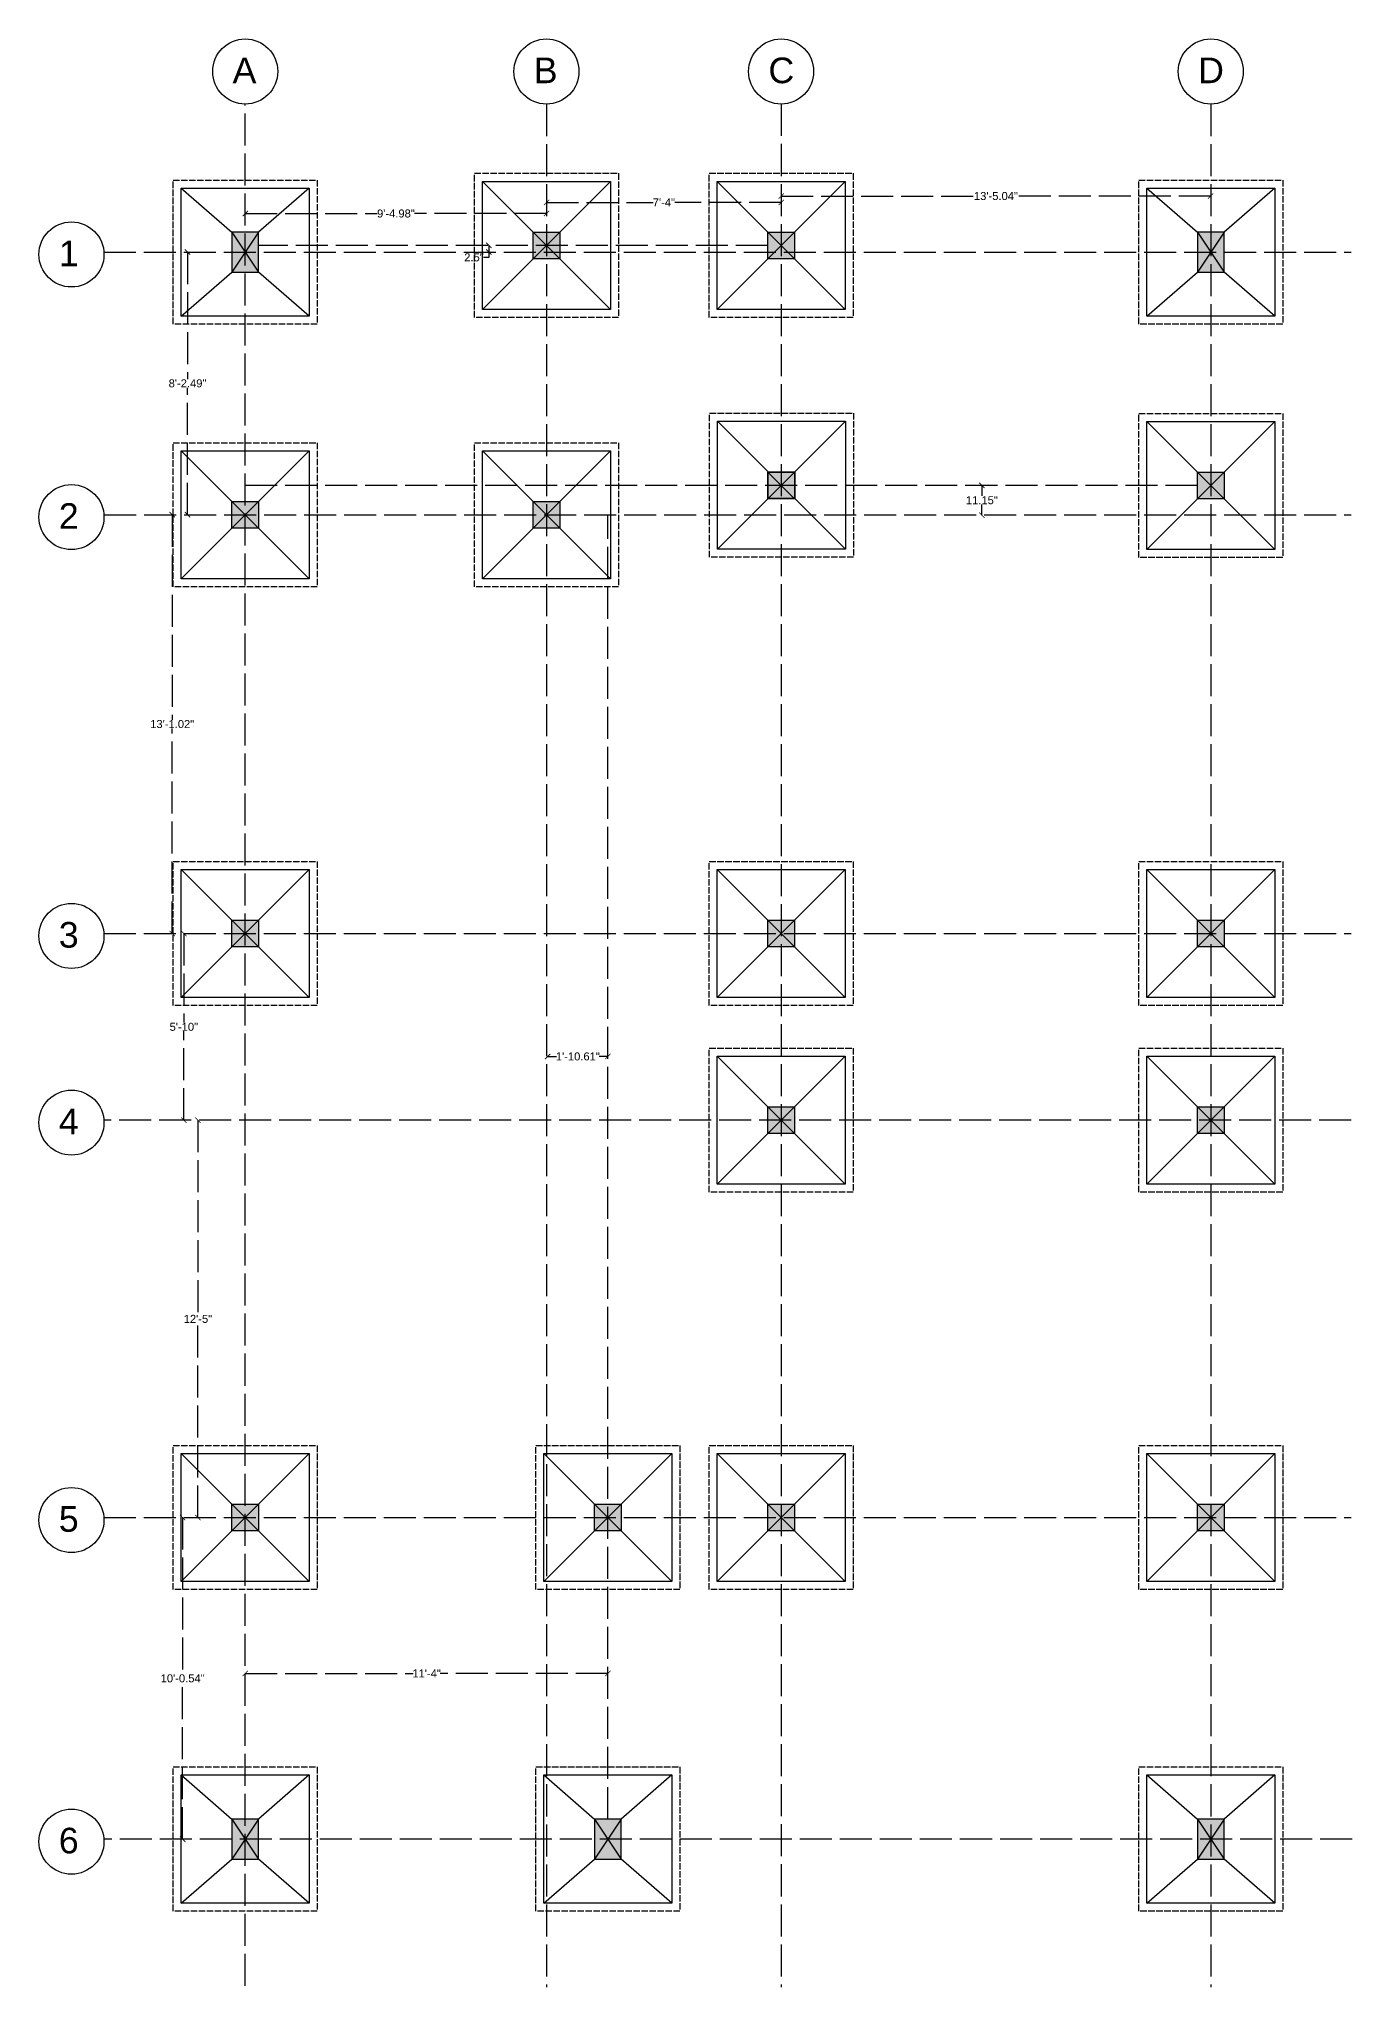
# Model space of a CAD drawing. Header units: inches. Extents: x -19338 to 11623, y -1285 to 3664.
# Drawn here: x 9173 to 9665, y 114 to 844 of the extents above; entities that cross this region are included whole.
import ezdxf

# ---------------------------------------------------------------- set-up
doc = ezdxf.new("R2010")
doc.units = ezdxf.units.IN
doc.header["$MEASUREMENT"] = 0
doc.linetypes.add('ACAD_ISO02W100', pattern=[15, 12, -3])
doc.layers.get('0').update_dxf_attribs({"color": 18})
doc.layers.add('C', color=141, linetype='Continuous')
doc.layers.add('C1', color=10, linetype='Continuous')
doc.styles.get("Standard").update_dxf_attribs({"font": 'arial.ttf'})
doc.dimstyles.get("Standard").update_dxf_attribs({"dimtxt": 3, "dimasz": 2, "dimexe": 0.18, "dimexo": 0.0625, "dimgap": 0.09, "dimtad": 0, "dimtih": 1, "dimtoh": 1, "dimdsep": 46, "dimlunit": 3, "dimtxsty": 'Standard', "dimblk": 'ARCHTICK', "dimcen": 0.09, "dimse1": 1, "dimse2": 1, "dimclrd": 2, "dimadec": 0, "dimazin": 0, "dimtfac": 1, "dimtofl": 0, "dimtmove": 0, "dimatfit": 3, "dimfxl": 1, "dimtolj": 1, "dimtzin": 0, "dimarcsym": 0})

# ---------------------------------------------------------------- blocks, each defined once
blk = doc.blocks.new('_ArchTick')
at = {"color": 0, "linetype": 'ByBlock', "const_width": 0.15}
blk.add_lwpolyline([(-0.5, -0.5), (0.5, 0.5)], dxfattribs=at)
blk = doc.blocks.new('*D29')
at = {"color": 2, "linetype": 'ACAD_ISO02W100', "lineweight": -2, "transparency": 16777216}
for p, q in [((9341.49, 762.12), (9339.49, 762.12)), ((9341.49, 766.62), (9341.49, 764.12)), ((9341.49, 764.12), (9341.49, 762.12))]:
    blk.add_line(p, q, dxfattribs=at)
at = {"layer": 'Defpoints', "color": 0, "linetype": 'ACAD_ISO02W100', "transparency": 16777216}
for p in [(9341.49, 766.62), (9341.49, 764.12), (9341.49, 764.12)]:
    blk.add_point(p, dxfattribs=at)
at = {"color": 2, "linetype": 'ACAD_ISO02W100', "lineweight": -2, "transparency": 16777216, "xscale": 2, "yscale": 2, "zscale": 2}
for p, rotation in [((9341.49, 766.62), 90), ((9341.49, 764.12), 270)]:
    blk.add_blockref('_ArchTick', p, dxfattribs=dict(at, rotation=rotation))
at = {"color": 0, "linetype": 'ACAD_ISO02W100', "transparency": 16777216, "insert": (9335.9, 762.12), "char_height": 3, "attachment_point": 5}
blk.add_mtext('\\A1;2.5"', dxfattribs=at)
blk = doc.blocks.new('*D31')
at = {"color": 2, "linetype": 'ACAD_ISO02W100', "lineweight": -2, "transparency": 16777216}
for p, q in [((9526.34, 676.62), (9526.34, 672.67)), ((9526.34, 665.48), (9526.34, 669.43))]:
    blk.add_line(p, q, dxfattribs=at)
at = {"layer": 'Defpoints', "color": 0, "linetype": 'ACAD_ISO02W100', "transparency": 16777216}
for p in [(9527.88, 676.62), (9526.34, 665.48), (9527.87, 665.48)]:
    blk.add_point(p, dxfattribs=at)
at = {"color": 2, "linetype": 'ACAD_ISO02W100', "lineweight": -2, "transparency": 16777216, "xscale": 2, "yscale": 2, "zscale": 2}
for p, rotation in [((9526.34, 676.62), 90), ((9526.34, 665.48), 270)]:
    blk.add_blockref('_ArchTick', p, dxfattribs=dict(at, rotation=rotation))
at = {"color": 0, "linetype": 'ACAD_ISO02W100', "transparency": 16777216, "insert": (9526.34, 671.05), "char_height": 3, "attachment_point": 5}
blk.add_mtext('\\A1;11.15"', dxfattribs=at)
blk = doc.blocks.new('*D32')
at = {"color": 2, "linetype": 'ACAD_ISO02W100', "lineweight": -2, "transparency": 16777216}
for p, q in [((9250.14, 231.21), (9313.04, 231.21)), ((9386.14, 231.21), (9323.24, 231.21))]:
    blk.add_line(p, q, dxfattribs=at)
at = {"layer": 'Defpoints', "color": 0, "linetype": 'ACAD_ISO02W100', "transparency": 16777216}
for p in [(9250.14, 228.73), (9386.14, 231.21), (9386.14, 228.73)]:
    blk.add_point(p, dxfattribs=at)
at = {"color": 2, "linetype": 'ACAD_ISO02W100', "lineweight": -2, "transparency": 16777216, "xscale": 2, "yscale": 2, "zscale": 2, "rotation": 180}
blk.add_blockref('_ArchTick', (9250.14, 231.21), dxfattribs=at)
at = {"color": 2, "linetype": 'ACAD_ISO02W100', "lineweight": -2, "transparency": 16777216, "xscale": 2, "yscale": 2, "zscale": 2}
blk.add_blockref('_ArchTick', (9386.14, 231.21), dxfattribs=at)
at = {"color": 0, "linetype": 'ACAD_ISO02W100', "transparency": 16777216, "insert": (9318.14, 231.21), "char_height": 3, "attachment_point": 5}
blk.add_mtext('\\A1;11\'-4"', dxfattribs=at)
blk = doc.blocks.new('*D33')
at = {"color": 2, "linetype": 'ACAD_ISO02W100', "lineweight": -2, "transparency": 16777216}
for p, q in [((9250.14, 778.56), (9299.64, 778.56)), ((9363.12, 778.56), (9313.62, 778.56))]:
    blk.add_line(p, q, dxfattribs=at)
at = {"layer": 'Defpoints', "color": 0, "linetype": 'ACAD_ISO02W100', "transparency": 16777216}
for p in [(9250.14, 778.07), (9363.12, 778.56), (9363.12, 778.22)]:
    blk.add_point(p, dxfattribs=at)
at = {"color": 2, "linetype": 'ACAD_ISO02W100', "lineweight": -2, "transparency": 16777216, "xscale": 2, "yscale": 2, "zscale": 2, "rotation": 180}
blk.add_blockref('_ArchTick', (9250.14, 778.56), dxfattribs=at)
at = {"color": 2, "linetype": 'ACAD_ISO02W100', "lineweight": -2, "transparency": 16777216, "xscale": 2, "yscale": 2, "zscale": 2}
blk.add_blockref('_ArchTick', (9363.12, 778.56), dxfattribs=at)
at = {"color": 0, "linetype": 'ACAD_ISO02W100', "transparency": 16777216, "insert": (9306.63, 778.56), "char_height": 3, "attachment_point": 5}
blk.add_mtext('\\A1;9\'-4.98"', dxfattribs=at)
blk = doc.blocks.new('*D34')
at = {"color": 2, "linetype": 'ACAD_ISO02W100', "lineweight": -2, "transparency": 16777216}
for p, q in [((9363.1, 782.73), (9403.03, 782.73)), ((9451.1, 782.73), (9411.16, 782.73))]:
    blk.add_line(p, q, dxfattribs=at)
at = {"layer": 'Defpoints', "color": 0, "linetype": 'ACAD_ISO02W100', "transparency": 16777216}
for p in [(9363.1, 792.09), (9451.1, 792.21), (9451.1, 782.73)]:
    blk.add_point(p, dxfattribs=at)
at = {"color": 2, "linetype": 'ACAD_ISO02W100', "lineweight": -2, "transparency": 16777216, "xscale": 2, "yscale": 2, "zscale": 2, "rotation": 180}
blk.add_blockref('_ArchTick', (9363.1, 782.73), dxfattribs=at)
at = {"color": 2, "linetype": 'ACAD_ISO02W100', "lineweight": -2, "transparency": 16777216, "xscale": 2, "yscale": 2, "zscale": 2}
blk.add_blockref('_ArchTick', (9451.1, 782.73), dxfattribs=at)
at = {"color": 0, "linetype": 'ACAD_ISO02W100', "transparency": 16777216, "insert": (9407.1, 782.73), "char_height": 3, "attachment_point": 5}
blk.add_mtext('\\A1;7\'-4"', dxfattribs=at)
blk = doc.blocks.new('*D35')
at = {"color": 2, "linetype": 'ACAD_ISO02W100', "lineweight": -2, "transparency": 16777216}
for p, q in [((9228.49, 764.12), (9228.49, 716.5)), ((9228.49, 665.64), (9228.49, 713.26))]:
    blk.add_line(p, q, dxfattribs=at)
at = {"layer": 'Defpoints', "color": 0, "linetype": 'ACAD_ISO02W100', "transparency": 16777216}
for p in [(9231.31, 764.12), (9228.49, 665.64), (9231.26, 665.64)]:
    blk.add_point(p, dxfattribs=at)
at = {"color": 2, "linetype": 'ACAD_ISO02W100', "lineweight": -2, "transparency": 16777216, "xscale": 2, "yscale": 2, "zscale": 2}
for p, rotation in [((9228.49, 764.12), 90), ((9228.49, 665.64), 270)]:
    blk.add_blockref('_ArchTick', p, dxfattribs=dict(at, rotation=rotation))
at = {"color": 0, "linetype": 'ACAD_ISO02W100', "transparency": 16777216, "insert": (9228.49, 714.88), "char_height": 3, "attachment_point": 5}
blk.add_mtext('\\A1;8\'-2.49"', dxfattribs=at)
blk = doc.blocks.new('*D36')
at = {"color": 2, "linetype": 'ACAD_ISO02W100', "lineweight": -2, "transparency": 16777216}
for p, q in [((9222.75, 665.64), (9222.75, 588.76)), ((9222.75, 508.62), (9222.75, 585.51))]:
    blk.add_line(p, q, dxfattribs=at)
at = {"layer": 'Defpoints', "color": 0, "linetype": 'ACAD_ISO02W100', "transparency": 16777216}
for p in [(9217.41, 665.64), (9211.74, 508.62), (9222.75, 508.62)]:
    blk.add_point(p, dxfattribs=at)
at = {"color": 2, "linetype": 'ACAD_ISO02W100', "lineweight": -2, "transparency": 16777216, "xscale": 2, "yscale": 2, "zscale": 2}
for p, rotation in [((9222.75, 665.64), 90), ((9222.75, 508.62), 270)]:
    blk.add_blockref('_ArchTick', p, dxfattribs=dict(at, rotation=rotation))
at = {"color": 0, "linetype": 'ACAD_ISO02W100', "transparency": 16777216, "insert": (9222.75, 587.13), "char_height": 3, "attachment_point": 5}
blk.add_mtext('\\A1;13\'-1.02"', dxfattribs=at)
blk = doc.blocks.new('*D37')
at = {"color": 2, "linetype": 'ACAD_ISO02W100', "lineweight": -2, "transparency": 16777216}
for p, q in [((9227.11, 508.62), (9227.11, 475.24)), ((9227.11, 438.62), (9227.11, 472))]:
    blk.add_line(p, q, dxfattribs=at)
at = {"layer": 'Defpoints', "color": 0, "linetype": 'ACAD_ISO02W100', "transparency": 16777216}
for p in [(9232.65, 508.62), (9227.11, 438.62), (9232.65, 438.62)]:
    blk.add_point(p, dxfattribs=at)
at = {"color": 2, "linetype": 'ACAD_ISO02W100', "lineweight": -2, "transparency": 16777216, "xscale": 2, "yscale": 2, "zscale": 2}
for p, rotation in [((9227.11, 508.62), 90), ((9227.11, 438.62), 270)]:
    blk.add_blockref('_ArchTick', p, dxfattribs=dict(at, rotation=rotation))
at = {"color": 0, "linetype": 'ACAD_ISO02W100', "transparency": 16777216, "insert": (9227.11, 473.62), "char_height": 3, "attachment_point": 5}
blk.add_mtext('\\A1;5\'-10"', dxfattribs=at)
blk = doc.blocks.new('*D38')
at = {"color": 2, "linetype": 'ACAD_ISO02W100', "lineweight": -2, "transparency": 16777216}
for p, q in [((9232.4, 438.62), (9232.4, 365.74)), ((9232.4, 289.62), (9232.4, 362.5))]:
    blk.add_line(p, q, dxfattribs=at)
at = {"layer": 'Defpoints', "color": 0, "linetype": 'ACAD_ISO02W100', "transparency": 16777216}
for p in [(9232.65, 438.62), (9232.4, 289.62), (9232.65, 289.62)]:
    blk.add_point(p, dxfattribs=at)
at = {"color": 2, "linetype": 'ACAD_ISO02W100', "lineweight": -2, "transparency": 16777216, "xscale": 2, "yscale": 2, "zscale": 2}
for p, rotation in [((9232.4, 438.62), 90), ((9232.4, 289.62), 270)]:
    blk.add_blockref('_ArchTick', p, dxfattribs=dict(at, rotation=rotation))
at = {"color": 0, "linetype": 'ACAD_ISO02W100', "transparency": 16777216, "insert": (9232.4, 364.12), "char_height": 3, "attachment_point": 5}
blk.add_mtext('\\A1;12\'-5"', dxfattribs=at)
blk = doc.blocks.new('*D39')
at = {"color": 2, "linetype": 'ACAD_ISO02W100', "lineweight": -2, "transparency": 16777216}
for p, q in [((9226.67, 289.62), (9226.67, 230.98)), ((9226.67, 169.08), (9226.67, 227.73))]:
    blk.add_line(p, q, dxfattribs=at)
at = {"layer": 'Defpoints', "color": 0, "linetype": 'ACAD_ISO02W100', "transparency": 16777216}
for p in [(9225.72, 289.62), (9225.88, 169.08), (9226.67, 169.08)]:
    blk.add_point(p, dxfattribs=at)
at = {"color": 2, "linetype": 'ACAD_ISO02W100', "lineweight": -2, "transparency": 16777216, "xscale": 2, "yscale": 2, "zscale": 2}
for p, rotation in [((9226.67, 289.62), 90), ((9226.67, 169.08), 270)]:
    blk.add_blockref('_ArchTick', p, dxfattribs=dict(at, rotation=rotation))
at = {"color": 0, "linetype": 'ACAD_ISO02W100', "transparency": 16777216, "insert": (9226.67, 229.35), "char_height": 3, "attachment_point": 5}
blk.add_mtext('\\A1;10\'-0.54"', dxfattribs=at)
blk = doc.blocks.new('*D40')
at = {"color": 2, "lineweight": -2, "transparency": 16777216}
for p, q in [((9363.53, 462.52), (9366.82, 462.52)), ((9386.14, 462.52), (9382.85, 462.52))]:
    blk.add_line(p, q, dxfattribs=at)
at = {"layer": 'Defpoints', "color": 0, "transparency": 16777216}
for p in [(9363.53, 466.92), (9363.53, 462.52), (9386.14, 466.95)]:
    blk.add_point(p, dxfattribs=at)
at = {"color": 2, "lineweight": -2, "transparency": 16777216, "xscale": 2, "yscale": 2, "zscale": 2, "rotation": 180}
blk.add_blockref('_ArchTick', (9363.53, 462.52), dxfattribs=at)
at = {"color": 2, "lineweight": -2, "transparency": 16777216, "xscale": 2, "yscale": 2, "zscale": 2}
blk.add_blockref('_ArchTick', (9386.14, 462.52), dxfattribs=at)
at = {"color": 0, "transparency": 16777216, "insert": (9374.84, 462.52), "char_height": 3, "attachment_point": 5}
blk.add_mtext('\\A1;1\'-10.61"', dxfattribs=at)
blk = doc.blocks.new('*D30')
at = {"color": 2, "linetype": 'ACAD_ISO02W100', "lineweight": -2, "transparency": 16777216}
for p, q in [((9451.1, 785.11), (9523.6, 785.11)), ((9612.14, 785.11), (9539.63, 785.11))]:
    blk.add_line(p, q, dxfattribs=at)
at = {"layer": 'Defpoints', "color": 0, "linetype": 'ACAD_ISO02W100', "transparency": 16777216}
for p in [(9451.1, 792.21), (9451.1, 785.11), (9612.14, 788.4)]:
    blk.add_point(p, dxfattribs=at)
at = {"color": 2, "linetype": 'ACAD_ISO02W100', "lineweight": -2, "transparency": 16777216, "xscale": 2, "yscale": 2, "zscale": 2, "rotation": 180}
blk.add_blockref('_ArchTick', (9451.1, 785.11), dxfattribs=at)
at = {"color": 2, "linetype": 'ACAD_ISO02W100', "lineweight": -2, "transparency": 16777216, "xscale": 2, "yscale": 2, "zscale": 2}
blk.add_blockref('_ArchTick', (9612.14, 785.11), dxfattribs=at)
at = {"color": 0, "linetype": 'ACAD_ISO02W100', "transparency": 16777216, "insert": (9531.62, 785.11), "char_height": 3, "attachment_point": 5}
blk.add_mtext('\\A1;13\'-5.04"', dxfattribs=at)

msp = doc.modelspace()

# ---------------------------------------------------------------- hatches: boundary and pattern name
h = msp.add_hatch(color=1)
h.dxf.hatch_style = 1
h.paths.add_polyline_path([(9368.133, 771.63), (9358.133, 771.63), (9358.133, 761.63), (9368.133, 761.63)])
h = msp.add_hatch(color=1)
h.dxf.hatch_style = 1
h.paths.add_polyline_path([(9456.133, 771.63), (9446.133, 771.63), (9446.133, 761.63), (9456.133, 761.63)])
h = msp.add_hatch(color=1)
h.dxf.hatch_style = 1
h.paths.add_polyline_path([(9456.253, 681.737), (9446.253, 681.737), (9446.253, 671.737), (9456.253, 671.737)])
h = msp.add_hatch(color=1)
h.dxf.hatch_style = 1
h.paths.add_polyline_path([(9617.139, 681.623), (9607.139, 681.623), (9607.139, 671.623), (9617.139, 671.623)])
h = msp.add_hatch(color=1)
h.dxf.hatch_style = 1
h.paths.add_polyline_path([(9255.142, 670.626), (9245.142, 670.626), (9245.142, 660.626), (9255.142, 660.626)])
h = msp.add_hatch(color=1)
h.dxf.hatch_style = 1
h.paths.add_polyline_path([(9368.081, 670.565), (9358.081, 670.565), (9358.081, 660.565), (9368.081, 660.565)])
h = msp.add_hatch(color=1)
h.dxf.hatch_style = 1
h.paths.add_polyline_path([(9255.139, 513.623), (9245.139, 513.623), (9245.139, 503.623), (9255.139, 503.623)])
h = msp.add_hatch(color=1)
h.dxf.hatch_style = 1
h.paths.add_polyline_path([(9456.139, 513.623), (9446.139, 513.623), (9446.139, 503.623), (9456.139, 503.623)])
h = msp.add_hatch(color=1)
h.dxf.hatch_style = 1
h.paths.add_polyline_path([(9617.139, 513.623), (9607.139, 513.623), (9607.139, 503.623), (9617.139, 503.623)])
h = msp.add_hatch(color=1)
h.dxf.hatch_style = 1
h.paths.add_polyline_path([(9456.139, 443.623), (9446.139, 443.623), (9446.139, 433.623), (9456.139, 433.623)])
h = msp.add_hatch(color=1)
h.dxf.hatch_style = 1
h.paths.add_polyline_path([(9617.139, 443.623), (9607.139, 443.623), (9607.139, 433.623), (9617.139, 433.623)])
h = msp.add_hatch(color=1)
h.dxf.hatch_style = 1
h.paths.add_polyline_path([(9255.139, 294.623), (9245.139, 294.623), (9245.139, 284.623), (9255.139, 284.623)])
h = msp.add_hatch(color=1)
h.dxf.hatch_style = 1
h.paths.add_polyline_path([(9391.139, 294.623), (9381.139, 294.623), (9381.139, 284.623), (9391.139, 284.623)])
h = msp.add_hatch(color=1)
h.dxf.hatch_style = 1
h.paths.add_polyline_path([(9456.133, 294.617), (9446.133, 294.617), (9446.133, 284.617), (9456.133, 284.617)])
h = msp.add_hatch(color=1)
h.dxf.hatch_style = 1
h.paths.add_polyline_path([(9617.139, 294.623), (9607.139, 294.623), (9607.139, 284.623), (9617.139, 284.623)])
at = {"layer": 'C'}
h = msp.add_hatch(color=256, dxfattribs=at)
h.dxf.hatch_style = 1
h.paths.add_polyline_path([(9255.139, 771.623), (9245.139, 771.623), (9245.139, 756.623), (9255.139, 756.623)])
h = msp.add_hatch(color=256, dxfattribs=at)
h.dxf.hatch_style = 1
h.paths.add_polyline_path([(9617.139, 771.623), (9607.139, 771.623), (9607.139, 756.623), (9617.139, 756.623)])
h = msp.add_hatch(color=256, dxfattribs=at)
h.dxf.hatch_style = 1
h.paths.add_polyline_path([(9255.139, 176.623), (9245.139, 176.623), (9245.139, 161.623), (9255.139, 161.623)])
h = msp.add_hatch(color=256, dxfattribs=at)
h.dxf.hatch_style = 1
h.paths.add_polyline_path([(9391.139, 176.623), (9381.139, 176.623), (9381.139, 161.623), (9391.139, 161.623)])
h = msp.add_hatch(color=256, dxfattribs=at)
h.dxf.hatch_style = 1
h.paths.add_polyline_path([(9617.139, 176.623), (9607.139, 176.623), (9607.139, 161.623), (9617.139, 161.623)])

# ---------------------------------------------------------------- linework, layer by layer
at = {"linetype": 'ACAD_ISO02W100'}
for p, q in [((9250.139, 114.093), (9250.139, 819.623)), ((9363.139, 819.623), (9363.139, 113.623)), ((9451.133, 819.63), (9451.133, 113.63)), ((9612.139, 819.623), (9612.139, 113.623)), ((9197.139, 764.123), (9664.826, 764.123)), ((9446.139, 766.623), (9255.139, 766.623)), ((9607.139, 676.623), (9250.139, 676.623)), ((9197.176, 665.623), (9664.828, 665.623)), ((9386.139, 176.623), (9386.139, 665.552)), ((9197.139, 508.623), (9664.826, 508.623)), ((9664.826, 438.623), (9197.139, 438.623)), ((9197.139, 289.623), (9664.826, 289.623)), ((9665.139, 169.123), (9197.139, 169.123))]:
    msp.add_line(p, q, dxfattribs=at)
for p, q in [((9339.133, 790.63), (9358.133, 771.63)), ((9387.133, 790.63), (9368.133, 771.63)), ((9427.133, 790.63), (9446.133, 771.63)), ((9475.133, 790.63), (9456.133, 771.63)), ((9226.139, 788.123), (9245.139, 771.623)), ((9274.139, 788.123), (9255.139, 771.623)), ((9588.139, 788.123), (9607.139, 771.623)), ((9636.139, 788.123), (9617.139, 771.623)), ((9339.133, 742.63), (9358.133, 761.63)), ((9387.133, 742.63), (9368.133, 761.63)), ((9427.133, 742.63), (9446.133, 761.63)), ((9475.133, 742.63), (9456.133, 761.63)), ((9226.139, 740.123), (9245.139, 756.623)), ((9274.139, 740.123), (9255.139, 756.623)), ((9588.139, 740.123), (9607.139, 756.623)), ((9636.139, 740.123), (9617.139, 756.623)), ((9427.253, 700.737), (9446.253, 681.737)), ((9475.253, 700.737), (9456.253, 681.737)), ((9588.139, 700.623), (9607.139, 681.623)), ((9636.139, 700.623), (9617.139, 681.623)), ((9226.142, 689.626), (9245.142, 670.626)), ((9274.142, 689.626), (9255.142, 670.626)), ((9339.081, 689.565), (9358.081, 670.565)), ((9387.081, 689.565), (9368.081, 670.565)), ((9427.253, 652.737), (9446.253, 671.737)), ((9475.253, 652.737), (9456.253, 671.737)), ((9588.139, 652.623), (9607.139, 671.623)), ((9636.139, 652.623), (9617.139, 671.623)), ((9226.142, 641.626), (9245.142, 660.626)), ((9274.142, 641.626), (9255.142, 660.626)), ((9339.081, 641.565), (9358.081, 660.565)), ((9387.081, 641.565), (9368.081, 660.565)), ((9226.139, 532.623), (9245.139, 513.623)), ((9274.139, 532.623), (9255.139, 513.623)), ((9427.139, 532.623), (9446.139, 513.623)), ((9475.139, 532.623), (9456.139, 513.623)), ((9588.139, 532.623), (9607.139, 513.623)), ((9636.139, 532.623), (9617.139, 513.623)), ((9226.139, 484.623), (9245.139, 503.623)), ((9274.139, 484.623), (9255.139, 503.623)), ((9427.139, 484.623), (9446.139, 503.623)), ((9475.139, 484.623), (9456.139, 503.623)), ((9588.139, 484.623), (9607.139, 503.623)), ((9636.139, 484.623), (9617.139, 503.623)), ((9427.139, 462.623), (9446.139, 443.623)), ((9475.139, 462.623), (9456.139, 443.623)), ((9588.139, 462.623), (9607.139, 443.623)), ((9636.139, 462.623), (9617.139, 443.623)), ((9427.139, 414.623), (9446.139, 433.623)), ((9475.139, 414.623), (9456.139, 433.623)), ((9588.139, 414.623), (9607.139, 433.623)), ((9636.139, 414.623), (9617.139, 433.623)), ((9226.139, 313.623), (9245.139, 294.623)), ((9274.139, 313.623), (9255.139, 294.623)), ((9362.139, 313.623), (9381.139, 294.623)), ((9410.139, 313.623), (9391.139, 294.623)), ((9427.133, 313.617), (9446.133, 294.617)), ((9475.133, 313.617), (9456.133, 294.617)), ((9588.139, 313.623), (9607.139, 294.623)), ((9636.139, 313.623), (9617.139, 294.623)), ((9226.139, 265.623), (9245.139, 284.623)), ((9274.139, 265.623), (9255.139, 284.623)), ((9362.139, 265.623), (9381.139, 284.623)), ((9410.139, 265.623), (9391.139, 284.623)), ((9427.133, 265.617), (9446.133, 284.617)), ((9475.133, 265.617), (9456.133, 284.617)), ((9588.139, 265.623), (9607.139, 284.623)), ((9636.139, 265.623), (9617.139, 284.623)), ((9226.139, 193.123), (9245.139, 176.623)), ((9274.139, 193.123), (9255.139, 176.623)), ((9362.139, 193.123), (9381.139, 176.623)), ((9410.139, 193.123), (9391.139, 176.623)), ((9588.139, 193.123), (9607.139, 176.623)), ((9636.139, 193.123), (9617.139, 176.623)), ((9226.139, 145.123), (9245.139, 161.623)), ((9274.139, 145.123), (9255.139, 161.623)), ((9362.139, 145.123), (9381.139, 161.623)), ((9410.139, 145.123), (9391.139, 161.623)), ((9588.139, 145.123), (9607.139, 161.623)), ((9636.139, 145.123), (9617.139, 161.623))]:
    msp.add_line(p, q)
at = {"color": 40, "linetype": 'ACAD_ISO02W100', "ltscale": 0.2, "true_color": 0xf8d731}
for points in [[(9223.139, 791.123), (9277.139, 791.123), (9277.139, 737.123), (9223.139, 737.123)], [(9336.133, 793.63), (9390.133, 793.63), (9390.133, 739.63), (9336.133, 739.63)], [(9424.133, 793.63), (9478.133, 793.63), (9478.133, 739.63), (9424.133, 739.63)], [(9585.139, 791.123), (9639.139, 791.123), (9639.139, 737.123), (9585.139, 737.123)], [(9424.253, 703.737), (9478.253, 703.737), (9478.253, 649.737), (9424.253, 649.737)], [(9585.139, 703.623), (9639.139, 703.623), (9639.139, 649.623), (9585.139, 649.623)], [(9223.142, 692.626), (9277.142, 692.626), (9277.142, 638.626), (9223.142, 638.626)], [(9336.081, 692.565), (9390.081, 692.565), (9390.081, 638.565), (9336.081, 638.565)], [(9223.139, 535.623), (9277.139, 535.623), (9277.139, 481.623), (9223.139, 481.623)], [(9424.139, 535.623), (9478.139, 535.623), (9478.139, 481.623), (9424.139, 481.623)], [(9585.139, 535.623), (9639.139, 535.623), (9639.139, 481.623), (9585.139, 481.623)], [(9424.139, 465.623), (9478.139, 465.623), (9478.139, 411.623), (9424.139, 411.623)], [(9585.139, 465.623), (9639.139, 465.623), (9639.139, 411.623), (9585.139, 411.623)], [(9223.139, 316.623), (9277.139, 316.623), (9277.139, 262.623), (9223.139, 262.623)], [(9359.139, 316.623), (9413.139, 316.623), (9413.139, 262.623), (9359.139, 262.623)], [(9424.133, 316.617), (9478.133, 316.617), (9478.133, 262.617), (9424.133, 262.617)], [(9585.139, 316.623), (9639.139, 316.623), (9639.139, 262.623), (9585.139, 262.623)], [(9223.139, 196.123), (9277.139, 196.123), (9277.139, 142.123), (9223.139, 142.123)], [(9359.139, 196.123), (9413.139, 196.123), (9413.139, 142.123), (9359.139, 142.123)], [(9585.139, 196.123), (9639.139, 196.123), (9639.139, 142.123), (9585.139, 142.123)]]:
    msp.add_lwpolyline(points, close=True, dxfattribs=at)
for points in [[(9339.133, 790.63), (9387.133, 790.63), (9387.133, 742.63), (9339.133, 742.63)], [(9427.133, 790.63), (9475.133, 790.63), (9475.133, 742.63), (9427.133, 742.63)], [(9226.139, 788.123), (9274.139, 788.123), (9274.139, 740.123), (9226.139, 740.123)], [(9588.139, 788.123), (9636.139, 788.123), (9636.139, 740.123), (9588.139, 740.123)], [(9427.253, 700.737), (9475.253, 700.737), (9475.253, 652.737), (9427.253, 652.737)], [(9588.139, 700.623), (9636.139, 700.623), (9636.139, 652.623), (9588.139, 652.623)], [(9226.142, 689.626), (9274.142, 689.626), (9274.142, 641.626), (9226.142, 641.626)], [(9339.081, 689.565), (9387.081, 689.565), (9387.081, 641.565), (9339.081, 641.565)], [(9226.139, 532.623), (9274.139, 532.623), (9274.139, 484.623), (9226.139, 484.623)], [(9427.139, 532.623), (9475.139, 532.623), (9475.139, 484.623), (9427.139, 484.623)], [(9588.139, 532.623), (9636.139, 532.623), (9636.139, 484.623), (9588.139, 484.623)], [(9427.139, 462.623), (9475.139, 462.623), (9475.139, 414.623), (9427.139, 414.623)], [(9588.139, 462.623), (9636.139, 462.623), (9636.139, 414.623), (9588.139, 414.623)], [(9226.139, 313.623), (9274.139, 313.623), (9274.139, 265.623), (9226.139, 265.623)], [(9362.139, 313.623), (9410.139, 313.623), (9410.139, 265.623), (9362.139, 265.623)], [(9427.133, 313.617), (9475.133, 313.617), (9475.133, 265.617), (9427.133, 265.617)], [(9588.139, 313.623), (9636.139, 313.623), (9636.139, 265.623), (9588.139, 265.623)], [(9226.139, 193.123), (9274.139, 193.123), (9274.139, 145.123), (9226.139, 145.123)], [(9362.139, 193.123), (9410.139, 193.123), (9410.139, 145.123), (9362.139, 145.123)], [(9588.139, 193.123), (9636.139, 193.123), (9636.139, 145.123), (9588.139, 145.123)]]:
    msp.add_lwpolyline(points, close=True)
for centre in [(9250.139, 831.816), (9363.062, 831.816), (9451.062, 831.816), (9612.173, 831.816), (9184.981, 763.207), (9184.981, 664.738), (9184.981, 507.707), (9184.981, 437.707), (9184.981, 288.707), (9184.981, 168.13)]:
    msp.add_circle(centre, 12.193)
at = {"layer": 'C'}
for p, q in [((9255.139, 771.623), (9245.139, 756.623)), ((9245.139, 771.623), (9255.139, 756.623)), ((9617.139, 771.623), (9607.139, 756.623)), ((9607.139, 771.623), (9617.139, 756.623)), ((9255.139, 176.623), (9245.139, 161.623)), ((9245.139, 176.623), (9255.139, 161.623)), ((9391.139, 176.623), (9381.139, 161.623)), ((9381.139, 176.623), (9391.139, 161.623)), ((9617.139, 176.623), (9607.139, 161.623)), ((9607.139, 176.623), (9617.139, 161.623))]:
    msp.add_line(p, q, dxfattribs=at)
for points in [[(9245.139, 756.623), (9255.139, 756.623), (9255.139, 771.623), (9245.139, 771.623)], [(9245.139, 756.623), (9255.139, 756.623), (9255.139, 771.623), (9245.139, 771.623)], [(9607.139, 756.623), (9617.139, 756.623), (9617.139, 771.623), (9607.139, 771.623)], [(9607.139, 756.623), (9617.139, 756.623), (9617.139, 771.623), (9607.139, 771.623)], [(9245.139, 161.623), (9255.139, 161.623), (9255.139, 176.623), (9245.139, 176.623)], [(9245.139, 161.623), (9255.139, 161.623), (9255.139, 176.623), (9245.139, 176.623)], [(9381.139, 161.623), (9391.139, 161.623), (9391.139, 176.623), (9381.139, 176.623)], [(9381.139, 161.623), (9391.139, 161.623), (9391.139, 176.623), (9381.139, 176.623)], [(9607.139, 161.623), (9617.139, 161.623), (9617.139, 176.623), (9607.139, 176.623)], [(9607.139, 161.623), (9617.139, 161.623), (9617.139, 176.623), (9607.139, 176.623)]]:
    msp.add_lwpolyline(points, close=True, dxfattribs=at)
at = {"layer": 'C1'}
for p, q in [((9358.139, 771.623), (9368.139, 761.623)), ((9368.139, 771.623), (9358.139, 761.623)), ((9446.139, 771.623), (9456.139, 761.623)), ((9456.139, 771.623), (9446.139, 761.623)), ((9446.139, 681.623), (9456.139, 671.623)), ((9456.139, 681.623), (9446.139, 671.623)), ((9607.139, 681.623), (9617.139, 671.623)), ((9617.139, 681.623), (9607.139, 671.623)), ((9245.139, 670.623), (9255.139, 660.623)), ((9255.139, 670.623), (9245.139, 660.623)), ((9358.139, 670.623), (9368.139, 660.623)), ((9368.139, 670.623), (9358.139, 660.623)), ((9245.139, 513.623), (9255.139, 503.623)), ((9255.139, 513.623), (9245.139, 503.623)), ((9446.139, 513.623), (9456.139, 503.623)), ((9456.139, 513.623), (9446.139, 503.623)), ((9607.139, 513.623), (9617.139, 503.623)), ((9617.139, 513.623), (9607.139, 503.623)), ((9446.139, 443.623), (9456.139, 433.623)), ((9456.139, 443.623), (9446.139, 433.623)), ((9607.139, 443.623), (9617.139, 433.623)), ((9617.139, 443.623), (9607.139, 433.623)), ((9245.139, 294.623), (9255.139, 284.623)), ((9255.139, 294.623), (9245.139, 284.623)), ((9381.139, 294.623), (9391.139, 284.623)), ((9391.139, 294.623), (9381.139, 284.623)), ((9446.139, 294.623), (9456.139, 284.623)), ((9456.139, 294.623), (9446.139, 284.623)), ((9607.139, 294.623), (9617.139, 284.623)), ((9617.139, 294.623), (9607.139, 284.623)), ((9255.139, 176.623), (9245.139, 161.623)), ((9245.139, 176.623), (9255.139, 161.623)), ((9391.139, 176.623), (9381.139, 161.623)), ((9381.139, 176.623), (9391.139, 161.623))]:
    msp.add_line(p, q, dxfattribs=at)
for points in [[(9368.133, 761.63), (9358.133, 761.63), (9358.133, 771.63), (9368.133, 771.63)], [(9368.139, 761.623), (9358.139, 761.623), (9358.139, 771.623), (9368.139, 771.623)], [(9456.133, 761.63), (9446.133, 761.63), (9446.133, 771.63), (9456.133, 771.63)], [(9456.139, 761.623), (9446.139, 761.623), (9446.139, 771.623), (9456.139, 771.623)], [(9456.139, 671.623), (9446.139, 671.623), (9446.139, 681.623), (9456.139, 681.623)], [(9456.253, 671.737), (9446.253, 671.737), (9446.253, 681.737), (9456.253, 681.737)], [(9617.139, 671.623), (9607.139, 671.623), (9607.139, 681.623), (9617.139, 681.623)], [(9617.139, 671.623), (9607.139, 671.623), (9607.139, 681.623), (9617.139, 681.623)], [(9255.139, 660.623), (9245.139, 660.623), (9245.139, 670.623), (9255.139, 670.623)], [(9255.142, 660.626), (9245.142, 660.626), (9245.142, 670.626), (9255.142, 670.626)], [(9368.081, 660.565), (9358.081, 660.565), (9358.081, 670.565), (9368.081, 670.565)], [(9368.139, 660.623), (9358.139, 660.623), (9358.139, 670.623), (9368.139, 670.623)], [(9255.139, 503.623), (9245.139, 503.623), (9245.139, 513.623), (9255.139, 513.623)], [(9255.139, 503.623), (9245.139, 503.623), (9245.139, 513.623), (9255.139, 513.623)], [(9456.139, 503.623), (9446.139, 503.623), (9446.139, 513.623), (9456.139, 513.623)], [(9456.139, 503.623), (9446.139, 503.623), (9446.139, 513.623), (9456.139, 513.623)], [(9617.139, 503.623), (9607.139, 503.623), (9607.139, 513.623), (9617.139, 513.623)], [(9617.139, 503.623), (9607.139, 503.623), (9607.139, 513.623), (9617.139, 513.623)], [(9456.139, 433.623), (9446.139, 433.623), (9446.139, 443.623), (9456.139, 443.623)], [(9456.139, 433.623), (9446.139, 433.623), (9446.139, 443.623), (9456.139, 443.623)], [(9617.139, 433.623), (9607.139, 433.623), (9607.139, 443.623), (9617.139, 443.623)], [(9617.139, 433.623), (9607.139, 433.623), (9607.139, 443.623), (9617.139, 443.623)], [(9255.139, 284.623), (9245.139, 284.623), (9245.139, 294.623), (9255.139, 294.623)], [(9255.139, 284.623), (9245.139, 284.623), (9245.139, 294.623), (9255.139, 294.623)], [(9391.139, 284.623), (9381.139, 284.623), (9381.139, 294.623), (9391.139, 294.623)], [(9391.139, 284.623), (9381.139, 284.623), (9381.139, 294.623), (9391.139, 294.623)], [(9456.133, 284.617), (9446.133, 284.617), (9446.133, 294.617), (9456.133, 294.617)], [(9456.139, 284.623), (9446.139, 284.623), (9446.139, 294.623), (9456.139, 294.623)], [(9617.139, 284.623), (9607.139, 284.623), (9607.139, 294.623), (9617.139, 294.623)], [(9617.139, 284.623), (9607.139, 284.623), (9607.139, 294.623), (9617.139, 294.623)], [(9245.139, 161.623), (9255.139, 161.623), (9255.139, 176.623), (9245.139, 176.623)], [(9381.139, 161.623), (9391.139, 161.623), (9391.139, 176.623), (9381.139, 176.623)]]:
    msp.add_lwpolyline(points, close=True, dxfattribs=at)

# ---------------------------------------------------------------- texts
at = {"char_height": 9.6, "attachment_point": 1}
for s, insert in [('A', (9245.385, 837.025)), ('B', (9358.308, 837.025)), ('C', (9446.308, 837.025)), ('D', (9607.419, 837.025)), ('1', (9180.227, 768.416)), ('2', (9180.227, 669.947)), ('3', (9180.227, 512.916)), ('4', (9180.227, 442.916)), ('5', (9180.227, 293.916)), ('6', (9180.227, 173.338))]:
    msp.add_mtext_dynamic_manual_height_columns(s, width=5318.3102, gutter_width=80, heights=[0], dxfattribs=dict(at, insert=insert))

# ---------------------------------------------------------------- dimensions: what is measured, and where the dimension line sits
at = {"linetype": 'ACAD_ISO02W100'}
for base, p1, p2, picture, middle in [((9451.098, 782.725), (9363.098, 792.093), (9451.098, 792.211), '*D34', (9407.098, 782.725)), ((9451.098, 785.112), (9612.139, 788.399), (9451.098, 792.211), '*D30', (9531.619, 785.112)), ((9363.117, 778.56), (9250.139, 778.071), (9363.117, 778.223), '*D33', (9306.628, 778.56)), ((9386.139, 231.207), (9250.139, 228.731), (9386.139, 228.731), '*D32', (9318.139, 231.207))]:
    dim = msp.add_linear_dim(base=base, p1=p1, p2=p2, dimstyle='Standard', dxfattribs=at)
    dim.commit()
    dim.dimension.update_dxf_attribs({"geometry": picture, "text_midpoint": middle})
for base, p1, p2, picture, middle in [((9341.491, 764.123), (9341.491, 766.623), (9341.491, 764.123), '*D29', (9335.904, 762.123)), ((9228.489, 665.636), (9231.314, 764.123), (9231.261, 665.636), '*D35', (9228.489, 714.88)), ((9526.342, 665.476), (9527.877, 676.623), (9527.871, 665.476), '*D31', (9526.342, 671.049)), ((9222.752, 508.623), (9217.406, 665.644), (9211.745, 508.623), '*D36', (9222.752, 587.133)), ((9227.108, 438.623), (9232.648, 508.623), (9232.648, 438.623), '*D37', (9227.108, 473.623)), ((9232.403, 289.623), (9232.648, 438.623), (9232.648, 289.623), '*D38', (9232.403, 364.123)), ((9226.667, 169.084), (9225.72, 289.623), (9225.881, 169.084), '*D39', (9226.667, 229.354))]:
    dim = msp.add_linear_dim(base=base, p1=p1, p2=p2, angle=90, dimstyle='Standard', dxfattribs=at)
    dim.commit()
    dim.dimension.update_dxf_attribs({"geometry": picture, "text_midpoint": middle})
dim = msp.add_linear_dim(base=(9363.533, 462.52), p1=(9386.139, 466.952), p2=(9363.533, 466.922), dimstyle='Standard')
dim.commit()
dim.dimension.update_dxf_attribs({"geometry": '*D40', "text_midpoint": (9374.836, 462.52)})

doc.saveas('drawing.dxf')
